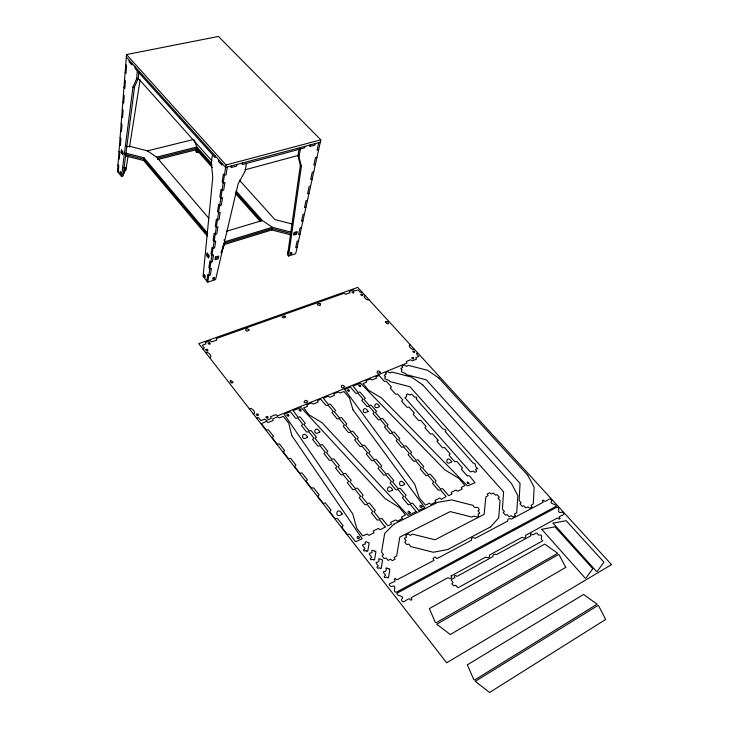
<?xml version="1.0" encoding="UTF-8"?>
<svg xmlns="http://www.w3.org/2000/svg" width="729" height="729" viewBox="0 0 729 729"><rect width="100%" height="100%" fill="white"/><g stroke="black" fill="none" stroke-linecap="round" stroke-linejoin="round"><path stroke-width="1.09" d="M380.155 568.255C379.8 566.816 376.629 569.786 377.011 566.752C380.666 566.196 375.125 563.863 376.182 562.433C382.452 561.968 375.125 556.564 381.586 559.653M373.494 559.726C373.257 558.141 370.077 561.549 370.378 558.232C375.107 557.457 364.664 553.165 372.018 552.728C371.517 549.074 372.063 550.222 374.97 551.224M366.705 551.024C366.304 549.584 363.288 552.655 363.561 549.575C368.409 548.809 357.839 544.454 365.357 544.116C364.864 540.882 365.411 541.538 368.209 542.622M196.001 149.317L195.873 151.559L196.693 152.489L198.689 151.987M196.693 152.489L196.903 149.126M299.227 148.98L297.879 155.523L300.339 165.301L287.591 254.931L288.547 256.016L295.71 253.692L320.815 139.84L218.427 36.45L126.518 54.547L117.46 171.488L121.479 176.418L122.991 176.026L134.583 86.642L138.273 78.404L138.856 71.734M118.262 172.472L118.781 165.838L117.97 164.854M129.252 60.288L129.124 61.847L132.058 65.118L132.186 63.551M126.135 167.852L123.155 174.76L126.135 167.852L124.577 168.253L123.775 167.269M135.138 66.84L135.011 68.408L215.082 157.601L215.319 156.024M121.479 176.418L132.97 86.988L136.642 78.741L137.307 70.968M143.695 160.535L143.959 157.792L125.835 153.126L125.607 155.878L143.695 160.535L207.291 236.05M387.464 577.605C386.889 576.028 384.238 579.318 384.21 576.192C387.801 575.473 383.062 573.614 383.363 571.782C389.86 571.336 382.242 565.731 388.858 568.902M212.257 167.442L196.484 149.7L196.839 147.003L193.768 139.403L147.431 150.876L129.443 146.247L127.101 146.811L126.281 145.836M198.789 151.732L196.775 151.213L196.948 149.91M288.547 256.016L301.378 166.385L298.926 156.617L300.512 148.98M212.458 154.676L211.328 162.503L212.768 177.375L203.081 276.428L207.756 282.159L215.556 279.626L238.119 183.899L245.099 171.206L246.429 163.433M218.727 159.824L218.5 161.401L221.926 165.219L222.163 163.642M206.817 281.011L207.838 274.405L208.786 275.553L210.353 275.052L211.401 268.372L209.824 268.873L208.877 267.725L209.916 260.982L210.872 262.13L212.458 261.638L213.533 254.822L211.939 255.314L210.973 254.166L212.039 247.277L213.005 248.425L214.608 247.933L215.702 240.971L214.089 241.463L213.123 240.315L214.208 233.271L215.192 234.428L216.805 233.936L217.925 226.828L216.294 227.311L215.31 226.154L216.422 218.964L217.415 220.122L219.055 219.639L220.194 212.367L218.554 212.85L217.552 211.692L218.691 204.339L219.693 205.496L221.343 205.022L222.509 197.595L220.851 198.06L219.839 196.903L221.005 189.394L222.026 190.542L223.694 190.078L224.887 182.487L223.211 182.943L222.181 181.785L223.375 174.103L224.404 175.261L226.09 174.805L227.311 167.032M207.756 282.159L226.008 164.982L126.518 54.547M128.104 156.006L125.816 170.55L125.014 169.565M129.516 147.048L140.105 79.926M231.248 165.984L230.993 167.561L236.588 166.066L236.843 164.49M214.271 278.788L214.481 277.467L212.923 277.968L212.704 279.298L214.271 278.788L213.324 277.649M221.252 252.753L224.359 244.516L224.805 241.782L224.022 239.786M242.402 163.014L242.146 164.581L304.531 147.905L304.859 146.374M224.359 244.516L271.789 229.972L272.318 227.275L262.34 220.504L235.986 190.934M310.025 144.989L309.697 146.52L314.837 145.153L315.174 143.622M318.755 142.665L317.097 150.201L318.628 149.782M289.067 249.5L287.773 253.665L289.021 249.245M222.864 246.931L224.805 241.782L272.318 227.275L291.035 232.086L290.461 234.765L271.789 229.972M221.078 252.416L224.587 243.149L272.054 228.624L290.743 233.426M490.599 526.857L498.691 517.891L500.076 500.541L498.089 498.253L499.319 497.114L497.214 494.727L495.374 495.155L493.351 493.068L491.173 494.089L489.706 492.758L487.191 493.989L488.166 495.684L485.869 496.896L484.129 514.319L435.022 539.788L412.486 534.166L410.181 535.432L408.504 533.992L405.752 535.296L406.591 537.209L404.313 538.403L406.071 540.763L404.723 542.094L406.773 544.599L408.796 544.098L410.864 546.568L433.299 552.263L447.715 549.52M393.915 524.16L384.693 533.4L381.54 552.09L383.49 554.651L382.032 555.945L384.037 558.523L386.17 558.086L388.147 560.401L390.58 559.207L392.275 560.692L395.136 559.143L394.079 557.466L396.694 555.981L399.793 537.109L450.176 511.594L471.955 517.071C474.214 514.237 480.147 520.278 478.024 514C482.862 513.553 475.317 510.592 479.217 510.072C478.488 504.668 474.433 509.999 473.176 505.397L451.67 499.912L437.819 502.317M447.843 549.475L490.508 526.93M394.015 524.087L437.692 502.354M388.976 568.839L389.842 569.358L388.521 577.678L387.546 577.769M381.704 559.59L382.561 560.136L381.203 568.356L380.265 568.438M375.089 551.17L375.945 551.643L374.542 559.799L373.585 559.881M368.327 542.567L369.175 543.069L367.744 551.133L366.805 551.206M297.131 247.249L295.701 247.705L297.131 241.199L298.571 240.743M215.283 258.394L218.454 257.41M293.96 233.809L296.876 232.906M300.02 234.173L298.571 234.62L300.029 227.977L301.487 227.53M302.963 220.823L301.505 221.27L302.991 214.49L304.458 214.044M305.961 207.2L304.494 207.637L306.016 200.721L307.492 200.284M226.673 231.211L262.34 220.504M309.032 193.294L307.547 193.732L309.096 186.66L310.59 186.232M312.158 179.097L310.663 179.525L312.249 172.308L313.752 171.88M315.356 164.599L313.844 165.018L315.466 157.646L316.978 157.227M245.117 169.784L298.826 155.259M320.286 142.264L225.616 167.488L126.327 57.035M226.008 164.982L320.815 139.84M157.418 159.596L196.484 149.7M196.775 151.213L198.224 150.848M147.431 150.876L156.617 157.136L196.839 147.003L211.893 163.897M157.564 158.229L196.657 148.352L211.702 165.255M132.97 86.988L134.583 86.642M136.642 78.741L138.273 78.404M125.716 154.502L143.823 159.168L207.501 234.674M292.365 224.067L274.897 219.575L239.385 180.145M438.794 378.014L427.613 370.305L408.185 365.32C405.47 368.336 404.795 362.641 401.952 366.222C405.215 368.245 398.052 367.516 402.071 369.776C399.082 373.13 405.114 371.863 406.572 374.706L426.31 379.864L520.078 483.445L519.112 500.413L521.135 502.773L519.895 503.803L522.237 506.363L523.796 505.789L525.755 507.876L528.006 506.865L529.646 508.222L532.079 506.947L531.049 505.233L533.264 504.031L534.157 487.218L527.805 475.354M422.656 384.866L411.457 377.066L391.81 372.018C389.131 375.143 388.247 369.138 385.513 373.057C388.767 375.025 381.34 374.305 385.632 376.601C382.042 380.164 388.994 378.624 390.042 381.559L409.98 386.762L503.602 491.865L502.399 509.134L504.413 511.567L503.147 512.578L505.479 515.175L507.074 514.583L509.033 516.706L511.33 515.676L512.924 517.061L515.458 515.749L514.437 514.009L516.697 512.779L517.827 495.674L511.539 483.628M249.282 408.714C251.915 406.791 256.909 413.534 253.337 413.954M256.453 417.945L258.54 417.626L260.936 420.651L264.636 419.184L266.34 420.423L271.197 418.419L270.641 416.696L275.744 414.646L277.494 415.876L406.928 363.078L406.345 361.493L410.691 359.734L412.322 360.864L416.469 359.187L415.758 357.702L418.829 356.417L416.414 353.729L417.562 352.754M362.103 292.183L360.281 292.338L358.012 289.896L354.932 290.962L353.383 289.942L349.273 291.427L349.947 292.757L345.655 294.288L344.015 293.268L216.303 338.529L216.777 340.069L211.784 341.865L210.189 340.725L205.341 342.42L205.842 343.942L202.234 345.282L204.366 348.034L202.944 349.082M414.382 349.273C412.66 350.804 406.955 345.619 410.145 344.662M369.011 299.728C367.58 301.159 361.766 296.329 365.047 295.4M297.879 155.523L298.926 156.617M300.339 165.301L301.378 166.385M438.894 378.096L527.723 475.244M422.747 384.948L511.466 483.518M137.918 78.003L211.957 160.899M125.725 64.744L126.6 65.719L125.999 73.347L125.133 72.371M235.768 192.292L261.328 221.015M235.54 193.632L260.326 221.516M124.55 79.926L125.415 80.901L124.832 88.373L123.976 87.398M123.401 94.797L124.249 95.772L123.675 103.099L122.827 102.124M122.272 109.368L123.11 110.352L122.554 117.533L121.716 116.549M156.617 157.136L208.776 218.208M205.751 352.699C208.503 351.059 213.087 357.274 209.578 357.62M121.16 123.657L121.998 124.641L121.442 131.676L120.622 130.691M143.959 157.792L207.701 233.307M120.075 137.663L120.905 138.638L120.367 145.536L119.547 144.561M121.278 151.395L122.919 153.363M206.936 254.448L208.84 256.736M119.018 151.386L119.829 152.37L119.301 159.132L118.49 158.157M353.036 409.88L424.761 507.612L418.692 510.482L412.669 503.238L410.473 503.511L404.841 496.695L406.071 495.292L400.294 488.339L398.107 488.594L392.576 481.905L393.815 480.529L388.129 473.695L385.96 473.941L380.52 467.371L381.768 466.022L376.182 459.316L374.023 459.543L368.646 453.01L369.931 451.77L364.445 445.182L362.295 445.401L357.01 438.976L358.303 437.764L352.909 431.286L350.767 431.495L345.61 425.262L346.867 424.005L341.564 417.635L339.441 417.835L334.365 411.703L335.677 410.545L330.337 404.148L328.305 404.395L323.366 398.262L328.114 396.193L329.727 397.287L334.483 395.346L333.937 393.842L338.475 391.956L340.069 393.022L343.96 391.537L349.483 397.988L352.973 409.762M291.855 435.687L362.158 538.722L355.634 541.802L349.674 534.157L347.359 534.457L341.783 527.267L343.149 525.764L337.427 518.428L335.121 518.711L329.654 511.658L331.03 510.191L325.325 502.919L323.12 503.256L317.744 496.331L319.12 494.9L313.598 487.829L311.319 488.084L306.043 481.286L307.428 479.882L302.006 472.939L299.747 473.185L294.562 466.505L295.947 465.129L290.616 458.313L288.429 458.614L283.28 451.98L284.665 450.64L279.435 443.943L277.193 444.171L272.163 437.646L273.585 436.407L268.445 429.828L266.213 430.037L261.365 423.585L266.45 421.38L268.081 422.528L273.165 420.451L272.664 418.865L277.53 416.851L279.143 417.972L283.299 416.377L288.748 423.148L291.8 435.559M231.239 382.78C236.916 383.6 227.001 377.458 231.248 382.716M385.541 321.963C389.678 327.549 389.076 319.311 385.541 321.963M438.074 440.207L436.881 441.327L442.558 447.779L444.626 447.56L450.158 453.866L449.018 455.16L454.796 461.73L456.873 461.503L462.496 467.909L461.375 469.239L467.243 475.919L469.33 475.682L475.016 482.644L467.526 485.979L381.44 397.879L368.4 390.152L363.033 383.563L366.623 382.151L365.976 380.729L370.46 378.916L372.054 379.964L376.583 378.105L375.872 376.729L379.29 375.526L384.365 381.458L386.324 381.231L391.418 387.017L390.261 388.174L395.555 394.216L397.587 394.043L402.772 399.929L401.615 401.114L406.992 407.256L409.042 407.074L414.309 413.061L413.152 414.272L418.628 420.515L420.679 420.323L426.037 426.41L424.889 427.641L430.456 434.001L432.516 433.801L438.074 440.207M455.862 585.706L458.067 587.765L542.841 540.754C538.731 538.303 545.246 534.43 538.157 534.986C536.89 529.682 533.327 537.136 531.678 533.892C528.643 533.674 532.052 535.697 530.584 535.961L496.558 554.578C494.891 553.575 492.212 554.742 492.922 556.637L456.965 576.429L455.525 575.418L454.249 575.946L454.869 577.523L451.041 579.774L453.092 582.316L451.78 583.729L453.629 585.879L455.16 585.177L455.862 585.706M456.627 490.535L457.648 491.273L462.122 489.05L461.32 487.409L464.993 485.55L458.878 478.342L444.854 469.886L360.563 383.272L353.027 386.024L357.966 392.293L360.026 392.111L365.275 398.225L364.063 399.419L369.175 405.406L371.243 405.215L376.574 411.429L375.371 412.65L380.565 418.738L382.652 418.537L388.074 424.861L386.871 426.11L392.156 432.306L394.243 432.087L399.765 438.521L398.572 439.797L403.939 446.093L406.044 445.875L411.657 452.417L410.463 453.72L415.931 460.127L418.045 459.899L423.749 466.551L422.565 467.89L428.133 474.406L430.256 474.16L436.06 480.94L434.885 482.306L440.544 488.94L442.676 488.685L448.654 495.647L451.998 494.034L451.224 492.376L455.889 490.07L456.627 490.535M467.344 664.866L473.814 679.665L474.652 679.993L597.115 604.168L583.546 594.463L467.353 664.83M402.454 518.474L397.387 521.199L395.683 519.914L390.68 522.374L391.418 524.133L387.819 525.864L381.896 518.519L379.709 518.875L374.041 511.813L375.335 510.355L369.494 503.147L367.343 503.484L361.83 496.613L363.133 495.191L357.483 488.184L355.251 488.439L349.838 481.696L351.205 480.384L345.601 473.413L343.377 473.668L338.065 467.034L339.386 465.676L333.836 458.851L331.722 459.152L326.501 452.636L327.813 451.306L322.373 444.599L320.323 444.945L315.101 438.411L316.45 437.19L311.101 430.593L309.06 430.93L303.957 424.579L305.287 423.312L300.102 416.888L297.988 417.152L293.022 410.555L301.177 407.611L385.103 498.59L399.41 507.484L405.442 514.884L401.515 517.052L402.454 518.474M435.778 501.907L431.039 504.495L429.363 503.256L425.481 505.133L419.193 497.825L414.774 484.357L344.635 389.468L350.521 387.163L355.843 393.387L357.903 393.204L362.969 399.146L361.757 400.339L367.042 406.527L369.056 406.281L374.223 412.313L373.002 413.525L378.36 419.822L380.456 419.631L385.705 425.763L384.502 427.012L389.951 433.418L392.056 433.208L397.396 439.45L396.193 440.726L401.734 447.242L403.848 447.023L409.279 453.374L408.085 454.668L413.717 461.302L415.849 461.074L421.371 467.535L420.177 468.865L425.918 475.609L428.06 475.372L433.682 481.942L432.488 483.309L438.329 490.17L440.48 489.924L446.148 496.558L441.528 499.283L439.76 498.062L435.003 500.413L435.778 501.907M380.319 372.145C375.581 376.255 376.501 367.799 380.319 372.145M433.163 558.669L433.965 560.382L397.542 579.537C396.53 580.621 395.018 576.639 394.271 579.573C398.508 582.763 384.292 582.444 391.172 586.535C398.572 584.175 391.464 591.802 396.23 592.276L556.209 506.291C556.546 503.675 548.108 504.003 551.835 500.969C549.976 495.146 545.702 504.249 543.579 500.222C540.535 500.231 544.454 502.117 542.85 502.445L511.357 519.148C509.334 517.809 507.165 519.203 507.776 521.053L475.244 538.312C472.829 536.954 470.843 537.802 471.499 540.298L437.491 558.341C436.006 559.644 435.432 554.395 433.163 558.669M451.069 575.974C453.875 578.826 448.636 578.58 447.734 577.796L411.639 597.47C409.789 597.844 414.008 600.158 410.564 600.14C408.395 595.365 403.192 606.209 401.324 599.612C406.208 595.411 396.23 596.55 396.95 593.206L556.947 507.092C560.993 507.338 555.771 514.218 562.013 512.104C568.702 515.485 555.862 515.467 560.091 518.228C559.298 520.761 558.04 517.08 557.12 518.146L525.609 535.323C526.438 537.893 524.342 538.521 522.019 537.282L489.469 555.033C490.116 557.63 488.056 558.478 485.714 557.084L451.069 575.974M451.752 461.749C444.052 467.344 446.367 453.183 451.752 461.749M445.219 431.614L473.148 463.07C476.912 463.38 473.622 466.086 477.768 468.647C472.301 469.166 479.892 471.617 474.552 472.274C473.358 469.968 471.936 471.945 470.26 471.836L404.832 397.597C408.96 396.831 403.811 392.074 410.008 394.945C412.805 391.892 413.398 398.736 415.712 397.023C418.246 397.669 415.402 398.517 416.405 399.155L442.767 428.852C443.542 428.907 447.788 430.456 445.237 431.55M475.29 681.333L489.56 692.477L605.644 619.459L598.618 605.826L597.807 605.544L475.29 681.333M565.75 567.372L450.294 634.522L436.735 624.215L558.378 554.569L559.134 554.86L565.75 567.372M416.232 511.612L408.03 515.43L322.236 422.856L308.959 414.755L303.683 407.857L307.52 406.354L306.909 404.859L311.538 402.964L313.233 404.039L318.072 402.071L317.479 400.586L320.742 399.219L326.127 405.515L328.196 405.26L333.281 411.402L331.959 412.568L337.199 418.911L339.34 418.719L344.471 424.898L343.195 426.146L348.526 432.607L350.676 432.397L355.898 438.685L354.631 439.97L360.053 446.54L362.213 446.321L367.525 452.718L366.259 454.03L371.772 460.71L373.95 460.482L379.353 466.997L378.096 468.337L383.709 475.135L385.887 474.898L391.391 481.523L390.133 482.899L395.847 489.824L398.043 489.569L403.647 496.312L402.399 497.716L408.213 504.769L410.418 504.504L416.232 511.612M209.87 342.912C211.446 346.421 205.122 342.083 209.87 342.912M359.579 537.692C356.271 541.219 356.426 533.264 359.579 537.692M207.628 349.519C202.288 347.997 209.369 353.829 207.619 349.619M360.39 385.322C362.313 388.931 355.825 384.311 360.39 385.359M362.769 294.881C360.217 297.204 360.08 291.755 362.769 294.917M429.372 608.597L435.304 622.429L436.115 622.739L557.712 553.293L544.718 544.098L429.381 608.56M353.492 291.873C355.287 294.981 349.246 291.044 353.492 291.873M348.945 390.015C350.931 393.605 344.216 389.095 348.945 390.015M344.735 386.625C340.179 391.026 340.416 382.087 344.735 386.625M553.056 523.185L596.395 571.336L597.179 571.481L603.949 562.123L566.141 520.706L553.065 523.14M385.204 527.021L380.256 529.737L378.378 528.489L373.266 531.004L373.931 532.835L368.992 535.332L367.206 534.056L362.687 535.861L356.727 528.243L352.827 514.1L284.11 414.19L290.397 411.73L295.646 418.264L297.824 418.054L302.817 424.296L301.487 425.572L306.709 432.069L308.841 431.796L313.935 438.129L312.604 439.423L317.899 446.048L320.104 445.829L325.298 452.281L323.968 453.602L329.353 460.336L331.567 460.108L336.853 466.678L335.522 468.027L341.008 474.889L343.241 474.643L348.617 481.331L347.296 482.716L352.882 489.697L355.123 489.441L360.591 496.249L359.279 497.661L364.956 504.769L367.216 504.504L372.792 511.439L371.471 512.888L377.267 520.123L379.536 519.85L385.204 527.021M404.668 484.229C396.722 490.18 399.073 475.171 404.668 484.229M541.775 529.354L585.095 578.042L585.888 578.188L592.814 568.711L554.997 526.839L541.775 529.309M467.508 483.537C472.137 484.776 465.412 479.554 467.508 483.537M392.731 489.924C384.402 495.884 387.354 480.839 392.731 489.924M320.122 303.738C322.3 308.403 312.832 302.799 320.122 303.774M307.674 401.706C305.597 397.278 300.84 405.351 307.656 401.807M379.618 406.472C371.927 411.566 374.633 398.426 379.618 406.472M300.831 409.734C302.599 413.471 296.083 408.714 300.831 409.734M368.136 411.366C360.162 416.514 363.233 403.192 368.136 411.366M121.388 150.019L121.169 152.771L122.809 154.739L123.028 151.987L121.388 150.019M120.103 171.798L120.003 173.137L120.804 174.122L120.914 172.791L120.103 171.798M288.593 414.746C290.443 418.519 283.736 413.79 288.593 414.746M422.255 506.673C418.92 509.708 419.394 502.427 422.255 506.673M342.229 514.036C333.472 520.351 336.834 504.504 342.229 514.036M284.975 316.24L285.522 317.188L283.381 317.972L282.059 316.896L284.292 315.867L284.975 316.24M410.272 512.615C407.147 515.868 407.156 508.332 410.272 512.615M267.78 416.76C269.375 420.688 262.978 415.685 267.78 416.797M413.325 357.666C415.138 361.055 408.96 356.709 413.325 357.666M414.291 351.269C416.168 354.604 409.98 350.284 414.291 351.269M258.011 414.172C259.724 418.054 253.191 413.188 258.011 414.172M319.885 431.933C311.584 437.436 314.837 423.312 319.885 431.933M249.072 330.018C244.188 334 245.181 325.708 249.072 330.018M307.611 437.163C299.419 442.776 302.462 428.47 307.611 437.163M207.136 253.072L206.726 255.824L208.622 258.112L209.05 255.36L207.136 253.072M204.384 274.869L204.184 276.2L205.113 277.348L205.323 276.018L204.384 274.869M215.502 257.018L215.064 259.77L218.235 258.777L218.673 256.034L215.502 257.018M294.252 232.469L293.678 235.148L296.585 234.246L297.168 231.558L294.252 232.469M290.497 252.963L290.215 254.266L291.655 253.801L291.937 252.498L290.497 252.963M611.54 564.62L446.658 662.789L198.735 343.66L357.72 287.399L611.54 564.62"/></g></svg>
